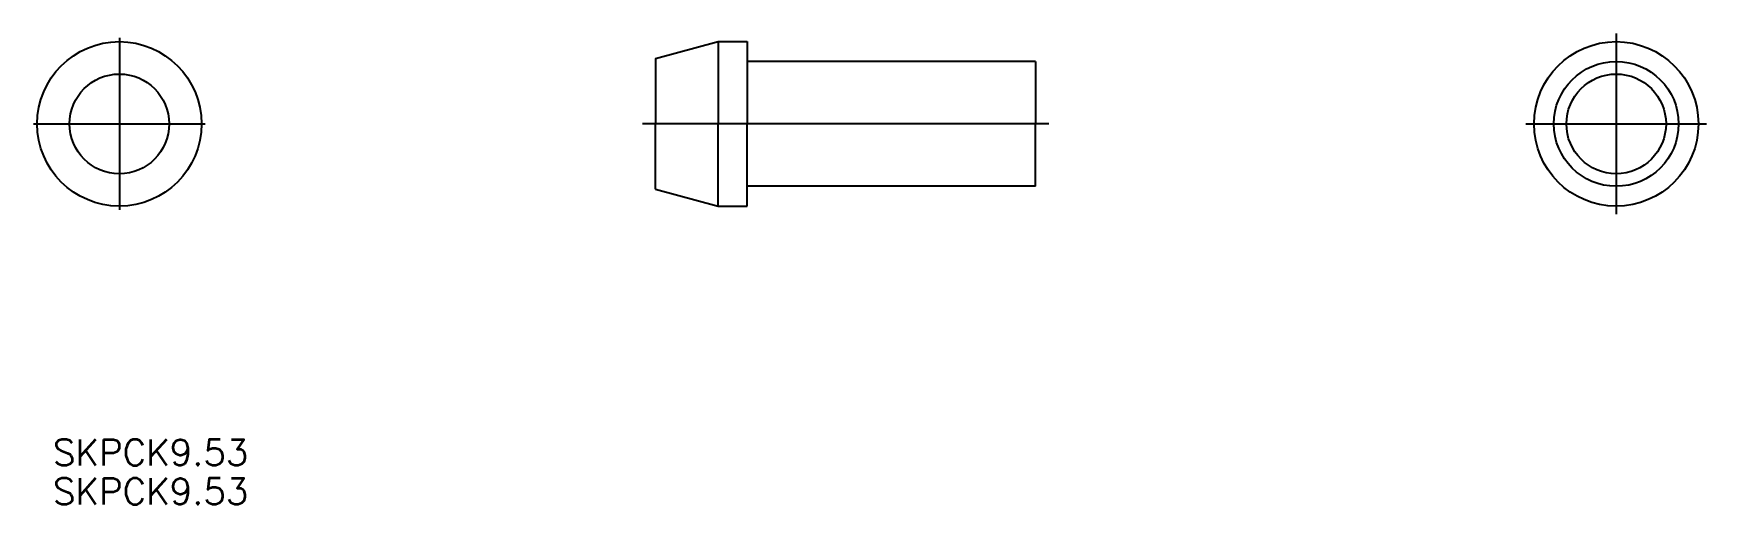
# Model space of a CAD drawing. Extents: x -46 to 82, y -29 to 7.
import ezdxf

# ---------------------------------------------------------------- set-up
doc = ezdxf.new("R2010")
doc.units = 0
doc.linetypes.add('CENTER', pattern=[50.8, 31.75, -6.35, 6.35, -6.35])
doc.layers.get('0').update_dxf_attribs({"linetype": 'CONTINUOUS'})
doc.layers.add('CENTER', color=1, linetype='CENTER')
doc.styles.get("Standard").update_dxf_attribs({"font": 'txt.shx', "bigfont": '@extfont2.shx'})

msp = doc.modelspace()

# ---------------------------------------------------------------- linework, layer by layer
at = {"color": 7, "linetype": 'CONTINUOUS'}
for p, q in [((1.59, 4.98), (6.39, 6.27)), ((6.39, 6.27), (8.59, 6.27)), ((6.39, 6.27), (6.39, 0)), ((8.59, 6.27), (8.59, 0)), ((1.59, 4.98), (1.59, 0)), ((30.59, 4.76), (8.59, 4.76)), ((30.59, 4.76), (30.59, 0)), ((1.59, -4.98), (1.59, 0)), ((6.39, -6.27), (6.39, 0)), ((8.59, -6.27), (8.59, 0)), ((30.59, -4.76), (30.59, 0)), ((1.59, -4.98), (6.39, -6.27)), ((30.59, -4.76), (8.59, -4.76)), ((6.39, -6.27), (8.59, -6.27))]:
    msp.add_line(p, q, dxfattribs=at)
for centre, radius in [((-39.32, 0), 6.27), ((74.92, 0), 6.27), ((74.92, 0), 4.76), ((-39.32, 0), 3.8), ((74.92, 0), 3.8)]:
    msp.add_circle(centre, radius, dxfattribs=at)
at = {"layer": 'CENTER', "color": 1, "linetype": 'CENTER'}
for p, q in [((-39.32, 6.56), (-39.32, -6.56)), ((74.92, 6.89), (74.92, -6.89)), ((-45.88, 0), (-32.76, 0)), ((31.61, 0), (0.61, 0)), ((68.03, 0), (81.81, 0))]:
    msp.add_line(p, q, dxfattribs=at)

# ---------------------------------------------------------------- texts
at = {"color": 7, "linetype": 'CONTINUOUS'}
for p in [(-44.39, -26.05), (-44.39, -29.02)]:
    msp.add_text('SKPCK9.53', height=2, dxfattribs=at).set_placement(p)

doc.saveas('drawing.dxf')
